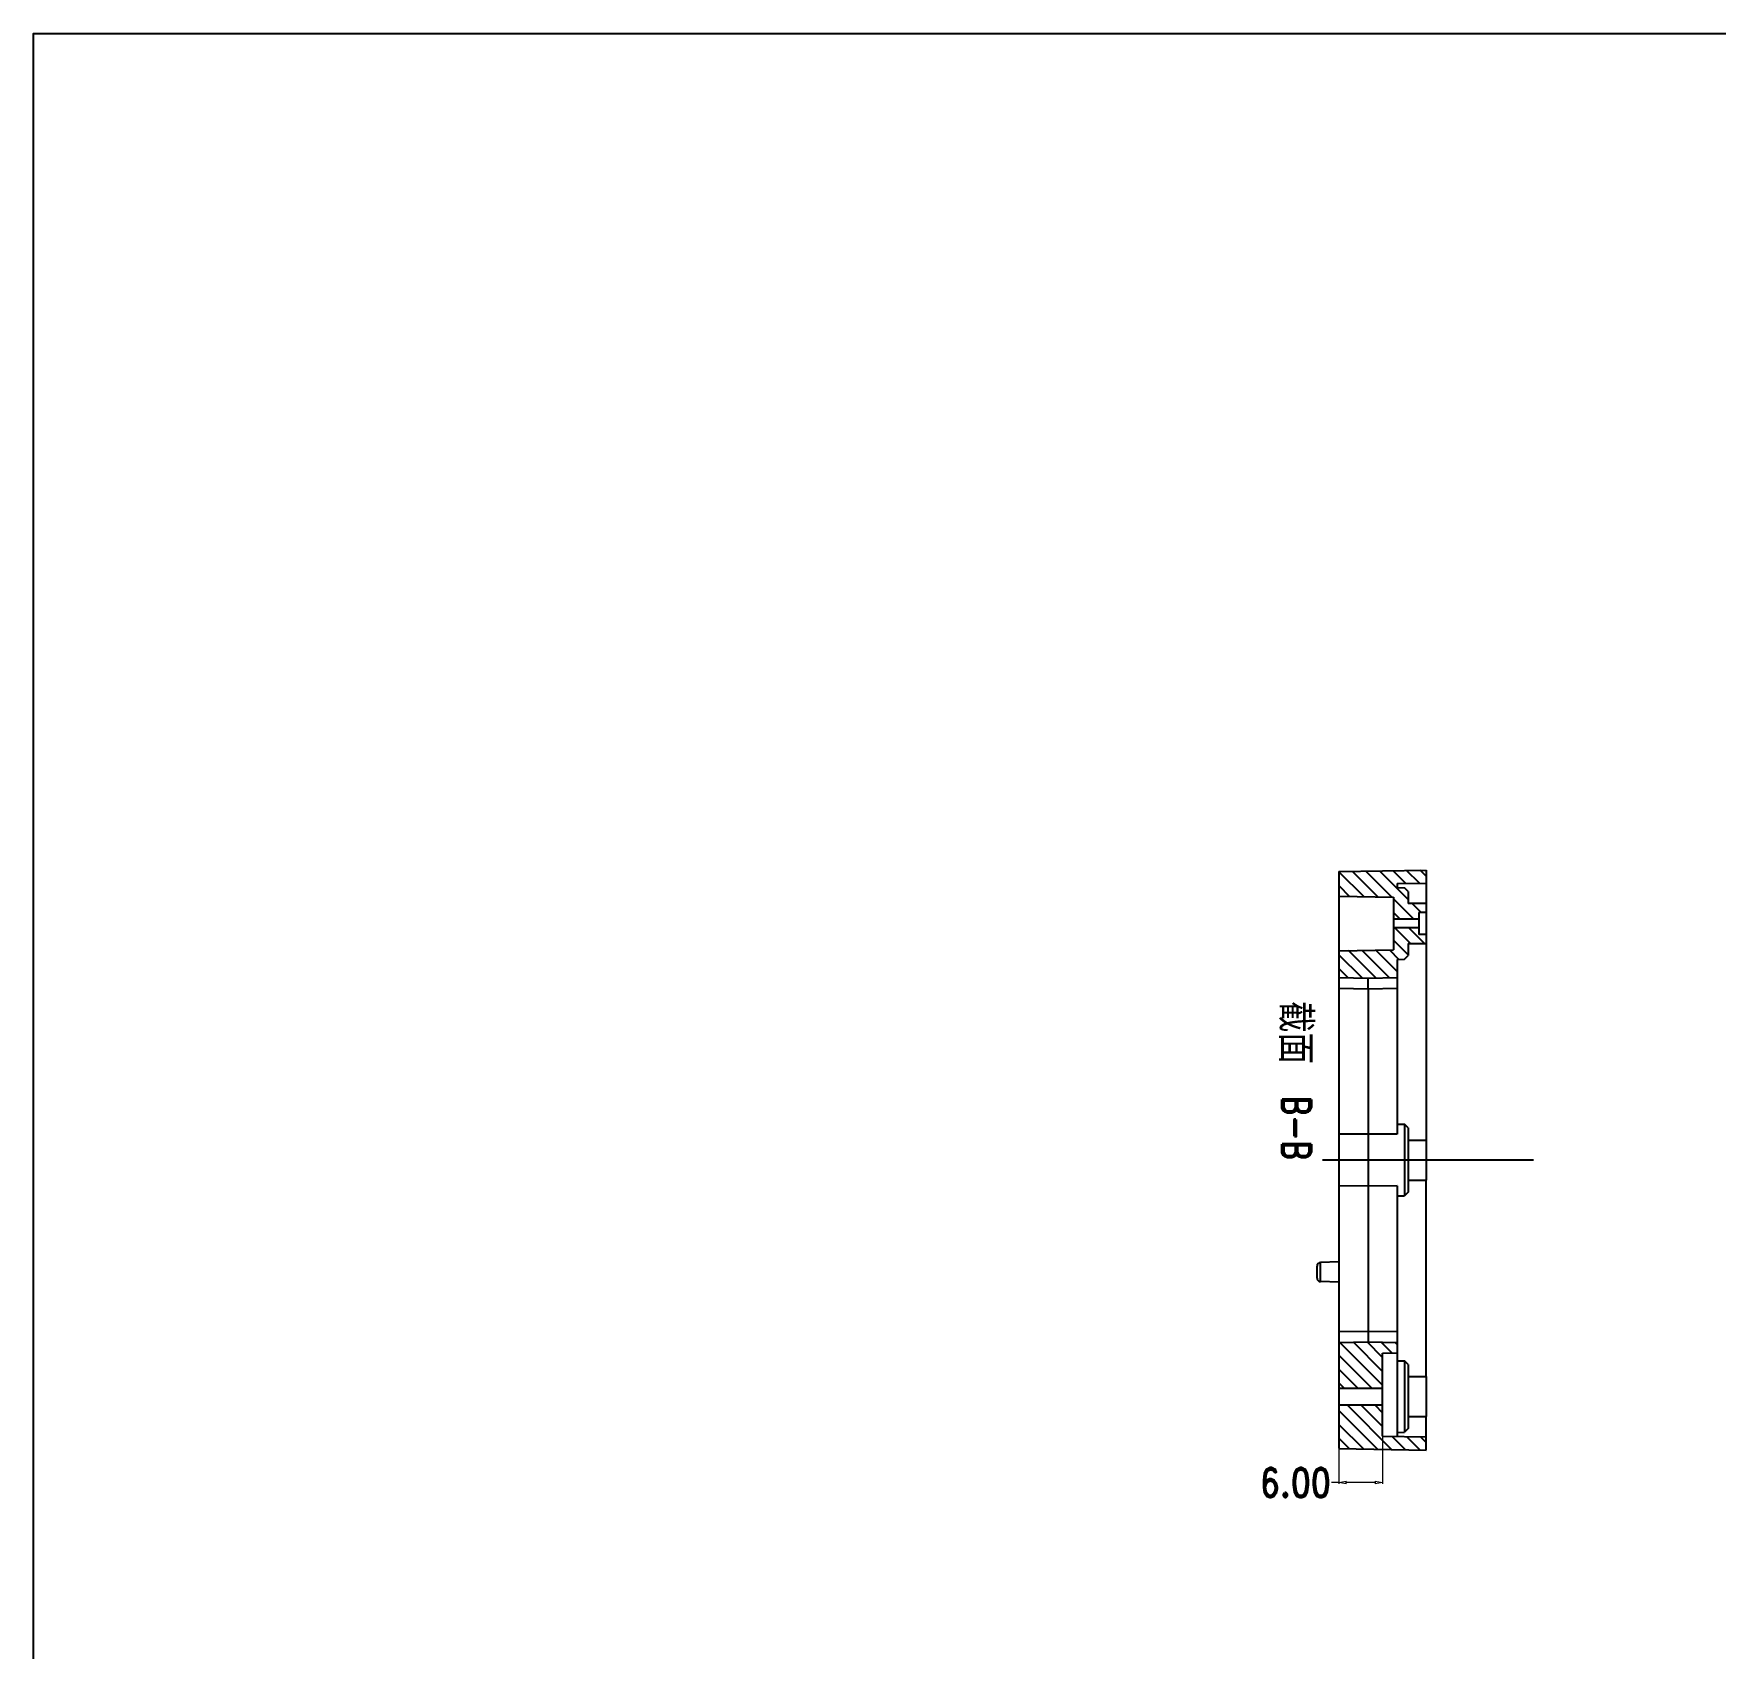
# Model space of a CAD drawing. Header units: inches. Extents: x -698 to -193, y 791 to 1298.
# Drawn here: x -698 to -467, y 1076.1 to 1297.9 of the extents above; entities that cross this region are included whole.
import ezdxf

# ---------------------------------------------------------------- set-up
doc = ezdxf.new("R2010")
doc.units = ezdxf.units.IN
doc.header["$LTSCALE"] = 0.605
doc.header["$MEASUREMENT"] = 0
doc.header["$PDMODE"] = 3
doc.header["$PDSIZE"] = 0.3125
doc.layers.get('0').update_dxf_attribs({"linetype": 'CONTINUOUS'})
doc.layers.get('Defpoints').update_dxf_attribs({"linetype": 'CONTINUOUS'})
doc.layers.add('02___PRT_ALL_AXES', color=7, linetype='CONTINUOUS')
doc.styles.get("Standard").update_dxf_attribs({"font": 'romand.shx', "width": 0.8, "height": 4})
doc.dimstyles.get("Standard").update_dxf_attribs({"dimtxt": 0.15625, "dimasz": 0.1875, "dimexe": 0.18, "dimexo": 0.0625, "dimgap": 0.09, "dimtad": 0, "dimtih": 1, "dimtoh": 1, "dimzin": 4, "dimdsep": 46, "dimtxsty": 'Standard', "dimblk": 'CLOSED', "dimblk1": 'CLOSED', "dimblk2": 'CLOSED', "dimcen": 0.09, "dimadec": 0, "dimazin": 0, "dimtp": 0.01, "dimtm": 0.01, "dimtfac": 1, "dimtofl": 0, "dimtmove": 0, "dimatfit": 3, "dimldrblk": 'CLOSED', "dimfxl": 0, "dimtolj": 1, "dimtzin": 4, "dimarcsym": 0})

# ---------------------------------------------------------------- blocks, each defined once
blk = doc.blocks.new('_ClosedBlank')
at = {"color": 0, "linetype": 'ByBlock', "lineweight": -2}
for p, q in [((-1, 0.17), (0, 0)), ((-1, 0.17), (-1, -0.17)), ((0, 0), (-1, -0.17))]:
    blk.add_line(p, q, dxfattribs=at)
blk = doc.blocks.new('*D7')
at = {"color": 0, "lineweight": 20}
for p, q in [((-512.71, 1109.44), (-512.71, 1098.66)), ((-518.71, 1103.45), (-518.71, 1098.66)), ((-518.71, 1098.85), (-519.71, 1098.85)), ((-513.71, 1098.85), (-517.71, 1098.85))]:
    blk.add_line(p, q, dxfattribs=at)
at = {"layer": 'Defpoints', "color": 0}
for p in [(-512.71, 1109.51), (-518.71, 1103.52), (-518.71, 1098.85)]:
    blk.add_point(p, dxfattribs=at)
at = {"color": 0, "lineweight": 20, "rotation": 180}
blk.add_blockref('_ClosedBlank', (-518.71, 1098.85), dxfattribs=at)
at = {"color": 0, "lineweight": 20}
blk.add_blockref('_ClosedBlank', (-512.71, 1098.85), dxfattribs=at)
at = {"color": 0, "insert": (-524.68, 1098.85), "char_height": 4, "attachment_point": 5}
blk.add_mtext('\\A1;6.00', dxfattribs=at)

msp = doc.modelspace()

# ---------------------------------------------------------------- hatches: boundary and pattern name
at = {"linetype": 'Continuous'}
h = msp.add_hatch(dxfattribs=at)
h.set_pattern_fill('B', color=4, scale=1.342168, angle=315, style=0, pattern_type=0)
h.set_pattern_definition([(315, (-451.5086, 1707.7729), (0.9490557, 0.9490557), [])])
edge = h.paths.add_edge_path()
edge.add_line((-506.71, 1103.313), (-506.71, 1105.113))
edge.add_line((-518.71, 1103.522), (-506.71, 1103.313))
edge.add_line((-518.71, 1103.522), (-518.71, 1109.513))
edge.add_line((-518.71, 1109.513), (-512.71, 1109.513))
edge.add_line((-512.71, 1105.217), (-512.71, 1109.513))
edge.add_line((-512.71, 1105.217), (-506.71, 1105.113))
edge = h.paths.add_edge_path()
edge.add_line((-518.71, 1111.813), (-518.71, 1118.093))
edge.add_line((-518.71, 1118.093), (-514.71, 1118.163))
edge.add_line((-514.71, 1118.163), (-510.71, 1118.093))
edge.add_line((-510.71, 1116.663), (-510.71, 1118.093))
edge.add_line((-512.71, 1116.628), (-510.71, 1116.663))
edge.add_line((-512.71, 1111.813), (-512.71, 1116.628))
edge.add_line((-518.71, 1111.813), (-512.71, 1111.813))
edge = h.paths.add_edge_path()
edge.add_line((-506.71, 1183.013), (-506.71, 1181.213))
edge.add_line((-510.71, 1181.143), (-506.71, 1181.213))
edge.add_line((-510.71, 1181.143), (-510.71, 1180.593))
edge.add_line((-510.71, 1180.593), (-509.71, 1180.575))
edge.add_line((-509.71, 1180.575), (-509.21, 1180.067))
edge.add_line((-509.21, 1180.067), (-509.21, 1178.413))
edge.add_line((-506.71, 1178.413), (-509.21, 1178.413))
edge.add_line((-506.71, 1178.413), (-506.71, 1177.163))
edge.add_line((-506.71, 1177.163), (-507.71, 1177.163))
edge.add_line((-507.71, 1177.163), (-507.71, 1176.263))
edge.add_line((-507.71, 1176.263), (-511.21, 1176.263))
edge.add_line((-511.21, 1179.282), (-511.21, 1176.263))
edge.add_line((-518.71, 1179.413), (-511.21, 1179.282))
edge.add_line((-518.71, 1182.803), (-518.71, 1179.413))
edge.add_line((-518.71, 1182.803), (-506.71, 1183.013))
edge = h.paths.add_edge_path()
edge.add_line((-518.71, 1171.913), (-518.71, 1168.233))
edge.add_line((-518.71, 1171.913), (-511.21, 1172.044))
edge.add_line((-511.21, 1175.063), (-511.21, 1172.044))
edge.add_line((-507.71, 1175.063), (-511.21, 1175.063))
edge.add_line((-507.71, 1175.063), (-507.71, 1174.163))
edge.add_line((-506.71, 1174.163), (-507.71, 1174.163))
edge.add_line((-506.71, 1174.163), (-506.71, 1172.913))
edge.add_line((-506.71, 1172.913), (-509.21, 1172.913))
edge.add_line((-509.21, 1172.913), (-509.21, 1171.259))
edge.add_line((-509.71, 1170.75), (-509.21, 1171.259))
edge.add_line((-510.71, 1170.733), (-509.71, 1170.75))
edge.add_line((-510.71, 1170.733), (-510.71, 1168.233))
edge.add_line((-514.71, 1168.163), (-510.71, 1168.233))
edge.add_line((-518.71, 1168.233), (-514.71, 1168.163))

# ---------------------------------------------------------------- linework, layer by layer
at = {"color": 7, "linetype": 'Continuous'}
for p, q in [((-518.71, 1182.803), (-506.71, 1183.013)), ((-518.71, 1182.803), (-518.71, 1103.522)), ((-510.71, 1181.143), (-506.71, 1181.213)), ((-510.71, 1181.143), (-510.71, 1180.593)), ((-506.71, 1183.013), (-506.71, 1145.913)), ((-518.71, 1179.413), (-511.21, 1179.282)), ((-511.21, 1179.282), (-511.21, 1172.044)), ((-510.71, 1180.593), (-509.71, 1180.575)), ((-509.21, 1180.067), (-509.71, 1180.575)), ((-509.21, 1180.067), (-509.21, 1178.413)), ((-507.71, 1176.263), (-511.21, 1176.263)), ((-506.71, 1178.413), (-509.21, 1178.413)), ((-506.71, 1177.163), (-507.71, 1177.163)), ((-507.71, 1177.163), (-507.71, 1174.163)), ((-507.71, 1175.063), (-511.21, 1175.063)), ((-506.71, 1174.163), (-507.71, 1174.163)), ((-518.71, 1171.913), (-511.21, 1172.044)), ((-509.21, 1172.913), (-506.71, 1172.913)), ((-509.21, 1172.913), (-509.21, 1171.259)), ((-510.71, 1170.733), (-509.71, 1170.75)), ((-510.71, 1170.733), (-510.71, 1146.704)), ((-509.71, 1170.75), (-509.21, 1171.259)), ((-518.71, 1168.233), (-514.71, 1168.163)), ((-514.71, 1168.163), (-510.71, 1168.233)), ((-514.71, 1166.663), (-514.71, 1168.163)), ((-514.71, 1166.663), (-518.71, 1166.733)), ((-510.71, 1166.733), (-514.71, 1166.663)), ((-514.71, 1166.663), (-514.71, 1119.662)), ((-514.71, 1146.733), (-518.71, 1146.704)), ((-510.71, 1146.704), (-514.71, 1146.733)), ((-510.71, 1148.093), (-509.71, 1148.075)), ((-509.21, 1147.567), (-509.71, 1148.075)), ((-509.71, 1148.075), (-509.71, 1138.25)), ((-509.21, 1147.567), (-509.21, 1138.759)), ((-509.21, 1145.913), (-506.71, 1145.913)), ((-514.71, 1139.592), (-518.71, 1139.621)), ((-510.71, 1139.621), (-514.71, 1139.592)), ((-510.71, 1139.621), (-510.71, 1105.183)), ((-509.21, 1140.413), (-506.71, 1140.413)), ((-506.71, 1113.413), (-506.71, 1140.413)), ((-510.71, 1138.233), (-509.71, 1138.25)), ((-509.21, 1138.759), (-509.71, 1138.25)), ((-521.71, 1126.95), (-521.71, 1128.575)), ((-518.71, 1129.163), (-521.228, 1129.075)), ((-521.228, 1126.451), (-521.228, 1129.075)), ((-518.71, 1126.363), (-521.228, 1126.451)), ((-518.71, 1119.593), (-514.71, 1119.662)), ((-514.71, 1119.662), (-510.71, 1119.593)), ((-514.71, 1119.662), (-514.71, 1118.163)), ((-518.71, 1118.093), (-514.71, 1118.163)), ((-514.71, 1118.163), (-510.71, 1118.093)), ((-512.71, 1116.628), (-510.71, 1116.663)), ((-512.71, 1105.217), (-512.71, 1116.628)), ((-510.71, 1115.593), (-509.71, 1115.575)), ((-509.71, 1115.575), (-509.71, 1105.75)), ((-509.21, 1115.067), (-509.71, 1115.575)), ((-509.21, 1115.067), (-509.21, 1106.259)), ((-518.71, 1111.813), (-512.71, 1111.813)), ((-509.21, 1113.413), (-506.71, 1113.413)), ((-518.71, 1109.513), (-512.71, 1109.513)), ((-509.21, 1107.913), (-506.71, 1107.913)), ((-506.71, 1103.313), (-506.71, 1107.913)), ((-512.71, 1105.217), (-506.71, 1105.113)), ((-510.71, 1105.733), (-509.71, 1105.75)), ((-509.21, 1106.259), (-509.71, 1105.75)), ((-518.71, 1103.522), (-506.71, 1103.313))]:
    msp.add_line(p, q, dxfattribs=at)
at = {"color": 1}
msp.add_line((-491.951, 1143.163), (-520.949, 1143.163), dxfattribs=at)
msp.add_lwpolyline([(-192.56, 1297.936), (-192.56, 790.849), (-698.05, 790.849), (-698.05, 1297.936)], close=True)
at = {"color": 7, "linetype": 'Continuous'}
for centre, start, end in [((-521.21, 1128.575), 92, 180), ((-521.21, 1126.95), 180, 268)]:
    msp.add_arc(centre, 0.5, start, end, dxfattribs=at)
at = {"layer": '02___PRT_ALL_AXES', "color": 7, "linetype": 'Continuous'}
for p, q in [((-509.21, 1145.913), (-506.71, 1145.913)), ((-506.71, 1145.913), (-506.71, 1140.413)), ((-509.21, 1140.413), (-506.71, 1140.413)), ((-509.21, 1113.413), (-506.71, 1113.413)), ((-506.71, 1113.413), (-506.71, 1107.913)), ((-509.21, 1107.913), (-506.71, 1107.913))]:
    msp.add_line(p, q, dxfattribs=at)

# ---------------------------------------------------------------- texts
at = {"color": 2, "linetype": 'Continuous', "insert": (-522.537, 1143.163), "char_height": 3.9688, "width": 33.3375, "attachment_point": 3, "rotation": 270, "line_spacing_factor": 0.9}
msp.add_mtext('截面  B-B', dxfattribs=at)

# ---------------------------------------------------------------- dimensions: what is measured, and where the dimension line sits
dim = msp.add_linear_dim(base=(-518.71, 1098.854), p1=(-512.71, 1109.513), p2=(-518.71, 1103.522), dimstyle='Standard', override={"dimasz": 1, "dimexe": 0.198, "dimexo": 0.06875, "dimtih": 0, "dimtoh": 0, "dimzin": 0, "dimblk": 'ClosedBlank', "dimcen": 0, "dimtp": 0, "dimtm": 0, "dimtzin": 0, "dimlwd": 20, "dimlwe": 20})
dim.commit()
dim.dimension.update_dxf_attribs({"geometry": '*D7', "text_midpoint": (-524.677, 1098.854), "dimtype": 160})

doc.saveas('drawing.dxf')
